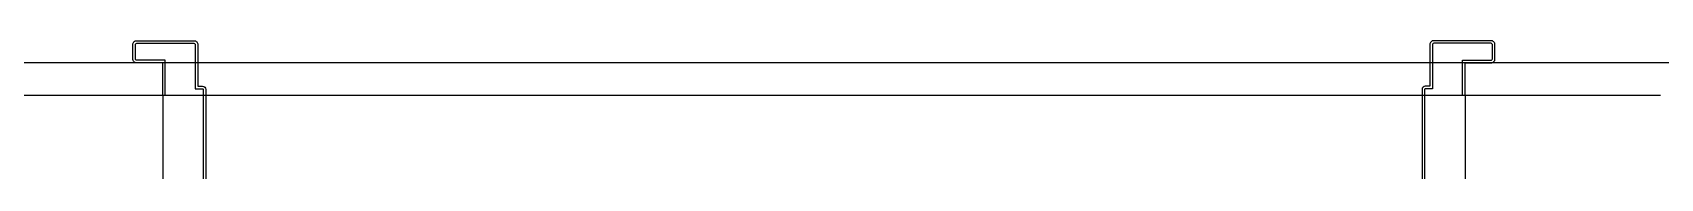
# Model space of a CAD drawing. Header units: inches. Extents: x 21 to 32698, y 13 to 3712.
# Drawn here: x 18681.7 to 18806.7, y 1656.3 to 1666.3 of the extents above; entities that cross this region are included whole.
import ezdxf

# ---------------------------------------------------------------- set-up
doc = ezdxf.new("R2010")
doc.units = ezdxf.units.IN
doc.header["$MEASUREMENT"] = 0
doc.set_wipeout_variables(frame=1)
doc.linetypes.add('DOT', pattern=[6.35, 0, -6.35])
for name, color, linetype, lineweight in [('Z_MİM_-KM-BEAM-RAY', 8, 'DOT', 25), ('Z_MİM_-KM-DOOR', 8, 'Continuous', 25), ('Z_MİM_-KM-DOOR-1', 8, 'Continuous', 25), ('Z_MİM_-KM-WALL', 8, 'Continuous', 25), ('Z_MİM_-KM-WALL-PLASTER', 8, 'Continuous', 25)]:
    doc.layers.add(name, color=color, linetype=linetype, lineweight=lineweight)

# ---------------------------------------------------------------- blocks, each defined once
blk = doc.blocks.new('-KM_Kiriş İzi-2K')
at = {"layer": 'Z_MİM_-KM-BEAM-RAY'}
blk.add_line((2815, 680), (3475, 680), dxfattribs=at)
blk = doc.blocks.new('*U258')
blk.add_wipeout([(0, 3.5), (0, -18.5), (-99.8, -18.7), (-99.8, 3.7)])
at = {"layer": 'Z_MİM_-KM-DOOR-1'}
for points in [[(-100, -15), (-100, -17.5), (-102, -17.5, 0.414214), (-102.3, -17.8), (-102.3, -18.9, 0.414214), (-102, -19.2), (-97.6, -19.2, 0.414214), (-97.3, -18.9), (-97.3, -15.7), (-96.95, -15.7, 0.414214), (-96.7, -15.45), (-96.7, 0.9, 0.414214)], [(-99.8, -15), (-99.8, -17.7), (-102, -17.7, 0.414214), (-102.1, -17.8), (-102.1, -18.9, 0.414214), (-102, -19), (-97.6, -19, 0.414214), (-97.5, -18.9), (-97.5, -15.5), (-96.95, -15.5, 0.414214), (-96.9, -15.45), (-96.9, 0.9)], [(0, -15), (0, -17.5), (2, -17.5, -0.414214), (2.3, -17.8), (2.3, -18.9, -0.414214), (2, -19.2), (-2.4, -19.2, -0.414214), (-2.7, -18.9), (-2.7, -15.7), (-3.05, -15.7, -0.414214), (-3.3, -15.45), (-3.3, 0.9, -0.414214)], [(-0.2, -15), (-0.2, -17.7), (2, -17.7, -0.414214), (2.1, -17.8), (2.1, -18.9, -0.414214), (2, -19), (-2.4, -19, -0.414214), (-2.5, -18.9), (-2.5, -15.5), (-3.05, -15.5, -0.414214), (-3.1, -15.45), (-3.1, 0.9)]]:
    blk.add_lwpolyline(points, format="xyb", dxfattribs=at)
at = {"layer": 'Z_MİM_-KM-WALL'}
for p, q in [((-100, -15), (-100, 0)), ((0, -15), (0, 0))]:
    blk.add_line(p, q, dxfattribs=at)

msp = doc.modelspace()

# ---------------------------------------------------------------- block references
at = {"layer": 'Z_MİM_-KM-BEAM-RAY'}
msp.add_blockref('-KM_Kiriş İzi-2K', (15331.71, 982.08), dxfattribs=at)

# ---------------------------------------------------------------- next in the draw order: block references
at = {"layer": 'Z_MİM_-KM-DOOR', "ltscale": 1.5, "rotation": 180}
msp.add_blockref('*U258', (18691.71, 1647.08), dxfattribs=at)

# ---------------------------------------------------------------- next in the draw order: linework, layer by layer
at = {"layer": 'Z_MİM_-KM-WALL'}
msp.add_line((18146.71, 1662.08), (18806.71, 1662.08), dxfattribs=at)
at = {"layer": 'Z_MİM_-KM-WALL-PLASTER'}
msp.add_lwpolyline([(18831.71, 1664.58), (15041.71, 1664.58)], dxfattribs=at)

doc.saveas('drawing.dxf')
